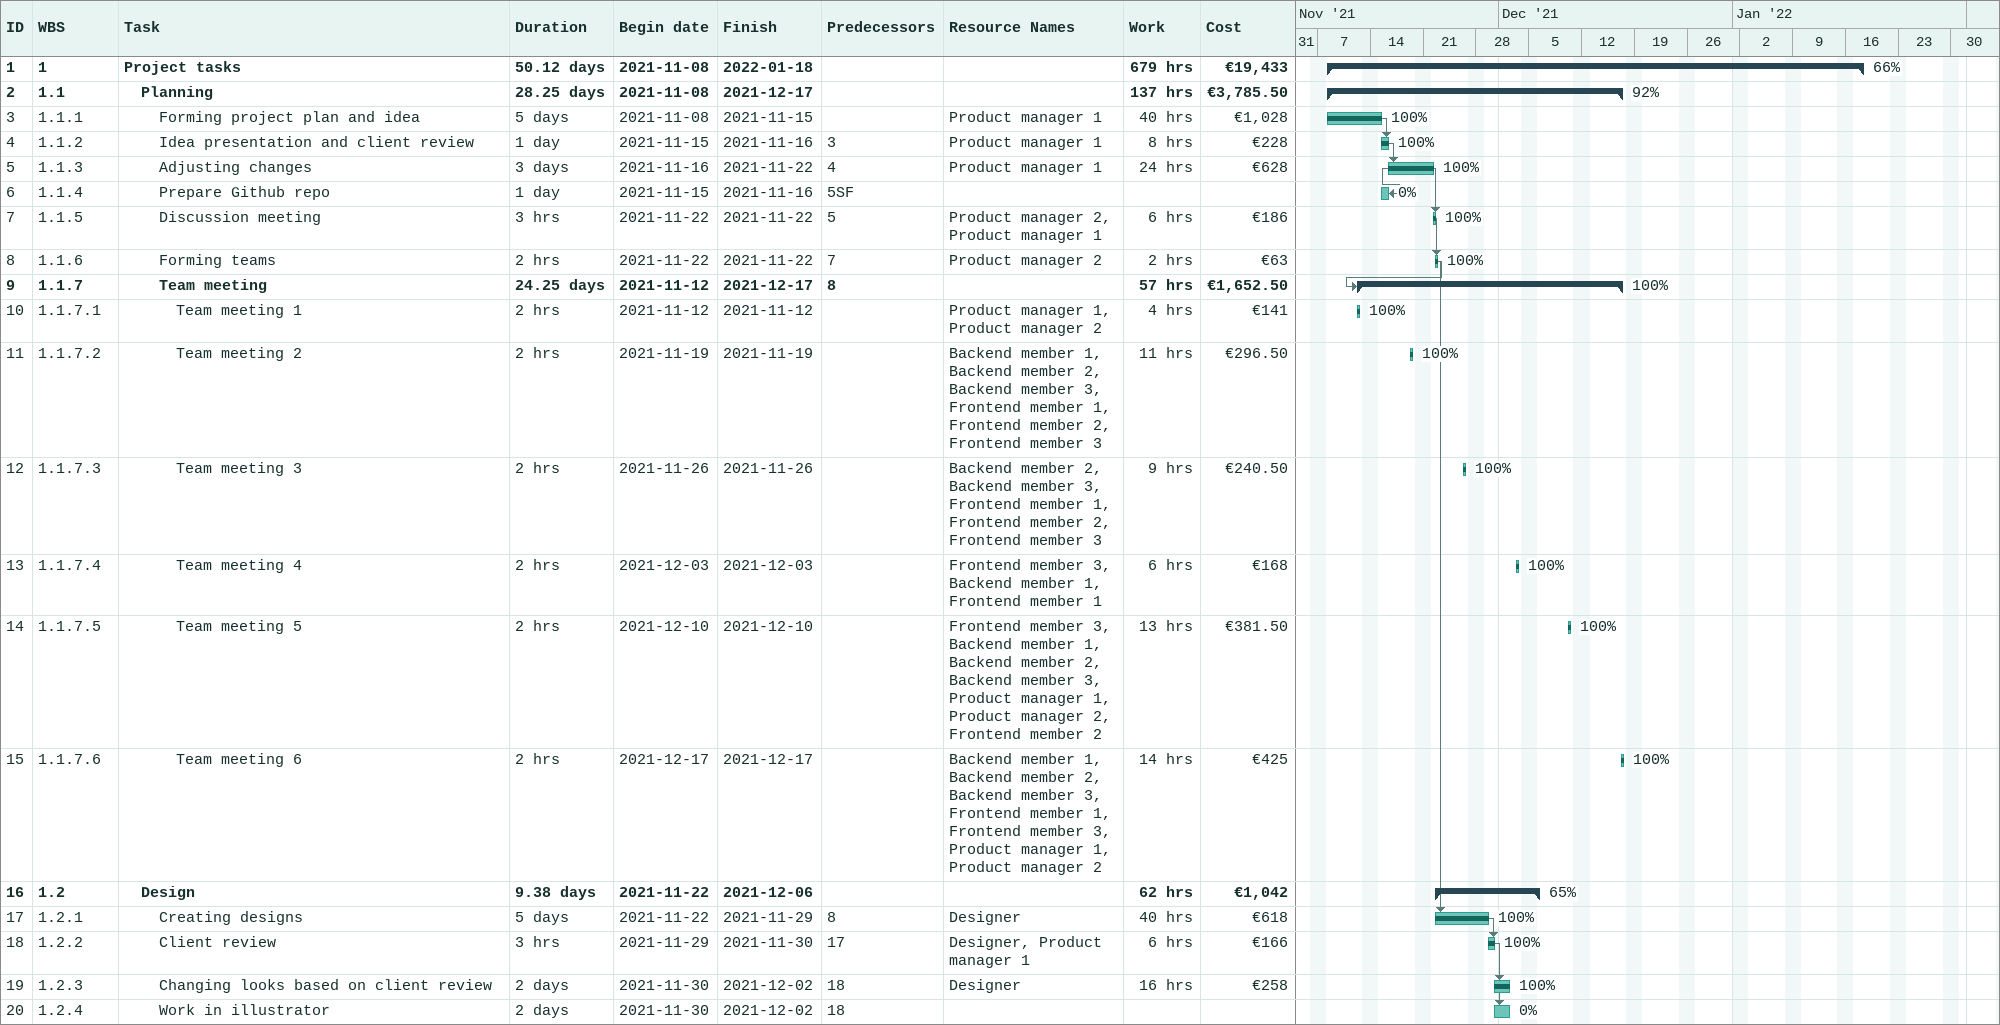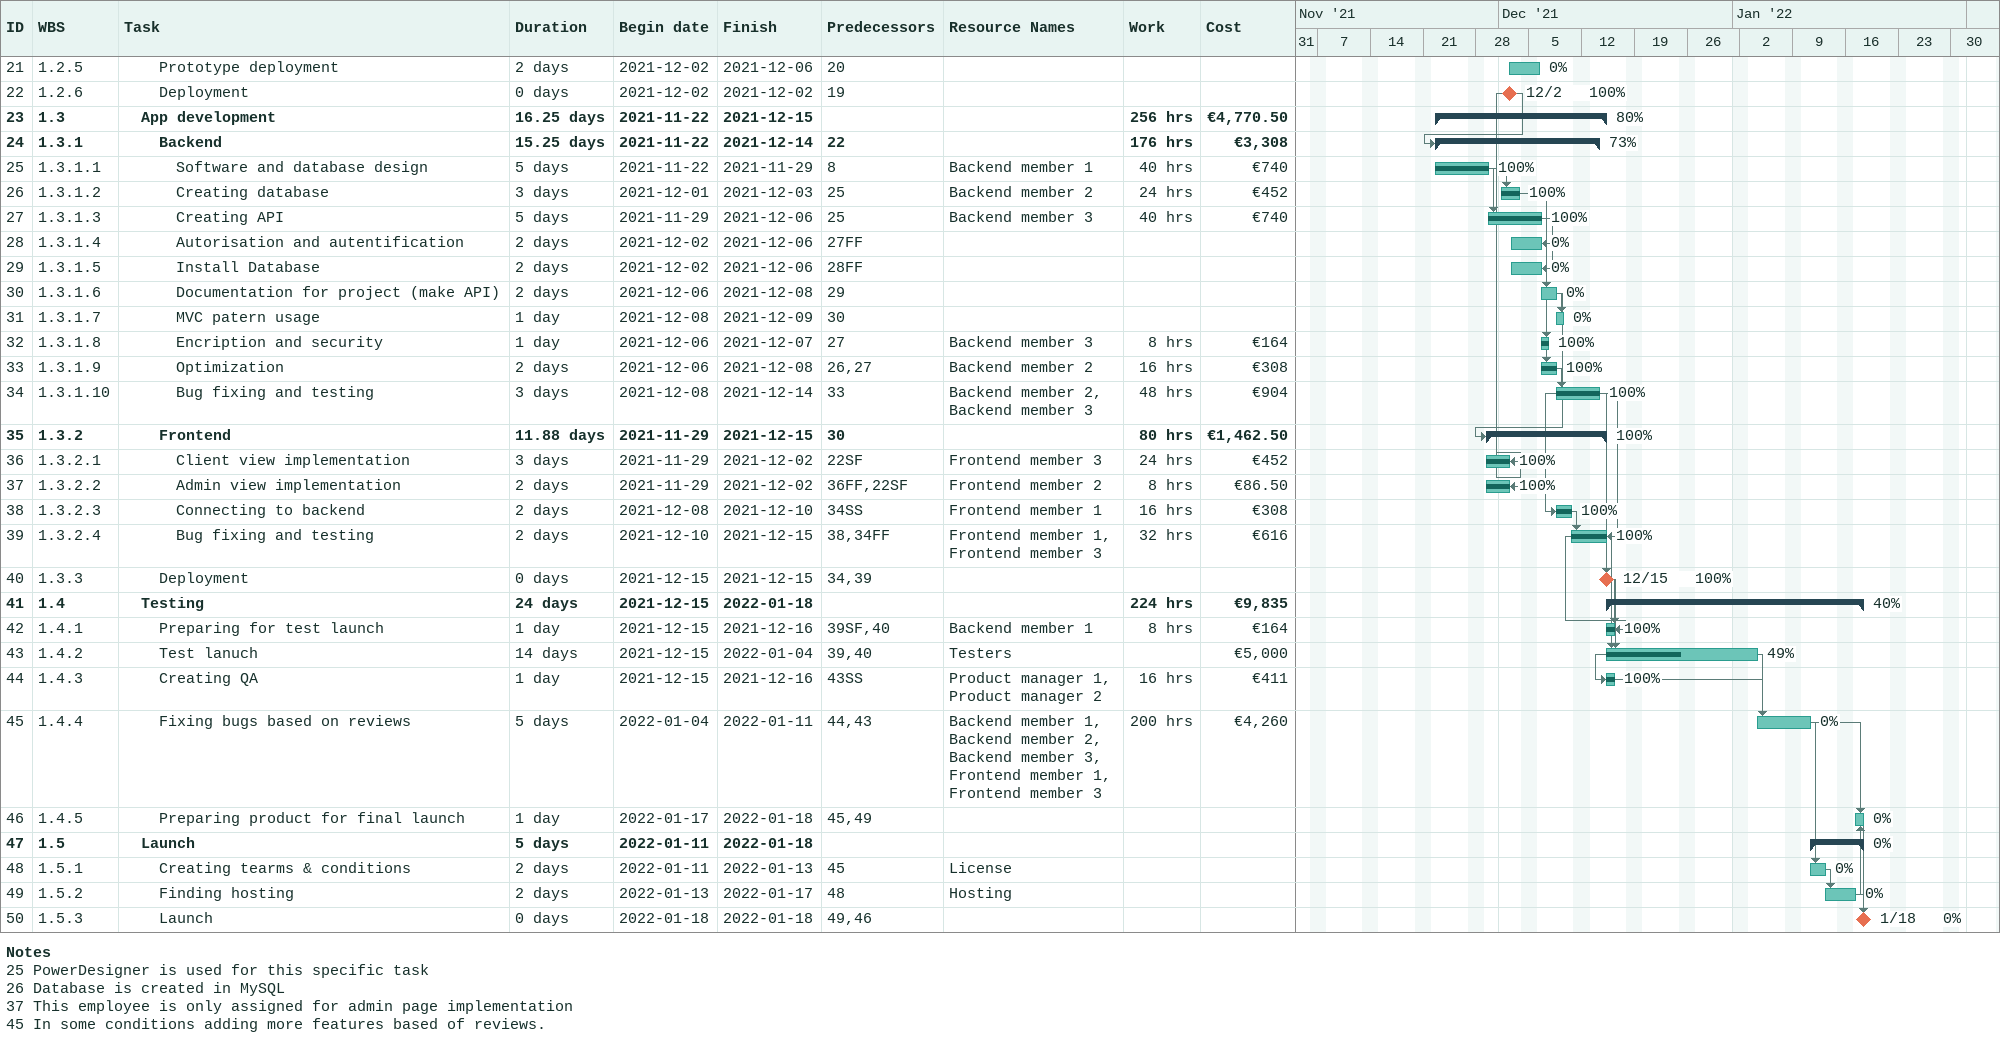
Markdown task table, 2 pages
| ID | WBS | Task | Duration | Start | Finish | Predecessors | Resources | % complete | Work (h) | Cost (€) |
|---|---|---|---|---|---|---|---|---|---|---|
| 1 | 1 | **Project tasks** | 50.12d | 2021-11-08 | 2022-01-18 |  |  | 66 | 679 | 19433 |
| 2 | 1.1 | **Planning** | 28.25d | 2021-11-08 | 2021-12-17 |  |  | 92 | 137 | 3785.50 |
| 3 | 1.1.1 | Forming project plan and idea | 5d | 2021-11-08 | 2021-11-15 |  | Product manager 1 | 100 | 40 | 1028 |
| 4 | 1.1.2 | Idea presentation and client review | 1d | 2021-11-15 | 2021-11-16 | 3 | Product manager 1 | 100 | 8 | 228 |
| 5 | 1.1.3 | Adjusting changes | 3d | 2021-11-16 | 2021-11-22 | 4 | Product manager 1 | 100 | 24 | 628 |
| 6 | 1.1.4 | Prepare Github repo | 1d | 2021-11-15 | 2021-11-16 | 5SF |  | 0 |  |  |
| 7 | 1.1.5 | Discussion meeting | 3h | 2021-11-22 | 2021-11-22 | 5 | Product manager 2, Product manager 1 | 100 | 6 | 186 |
| 8 | 1.1.6 | Forming teams | 2h | 2021-11-22 | 2021-11-22 | 7 | Product manager 2 | 100 | 2 | 63 |
| 9 | 1.1.7 | **Team meeting** | 24.25d | 2021-11-12 | 2021-12-17 | 8 |  | 100 | 57 | 1652.50 |
| 10 | 1.1.7.1 | Team meeting 1 | 2h | 2021-11-12 | 2021-11-12 |  | Product manager 1, Product manager 2 | 100 | 4 | 141 |
| 11 | 1.1.7.2 | Team meeting 2 | 2h | 2021-11-19 | 2021-11-19 |  | Backend member 1, Backend member 2, Backend member 3, Frontend member 1, Frontend member 2, Frontend member 3 | 100 | 11 | 296.50 |
| 12 | 1.1.7.3 | Team meeting 3 | 2h | 2021-11-26 | 2021-11-26 |  | Backend member 2, Backend member 3, Frontend member 1, Frontend member 2, Frontend member 3 | 100 | 9 | 240.50 |
| 13 | 1.1.7.4 | Team meeting 4 | 2h | 2021-12-03 | 2021-12-03 |  | Frontend member 3, Backend member 1, Frontend member 1 | 100 | 6 | 168 |
| 14 | 1.1.7.5 | Team meeting 5 | 2h | 2021-12-10 | 2021-12-10 |  | Frontend member 3, Backend member 1, Backend member 2, Backend member 3, Product manager 1, Product manager 2, Frontend member 2 | 100 | 13 | 381.50 |
| 15 | 1.1.7.6 | Team meeting 6 | 2h | 2021-12-17 | 2021-12-17 |  | Backend member 1, Backend member 2, Backend member 3, Frontend member 1, Frontend member 3, Product manager 1, Product manager 2 | 100 | 14 | 425 |
| 16 | 1.2 | **Design** | 9.38d | 2021-11-22 | 2021-12-06 |  |  | 65 | 62 | 1042 |
| 17 | 1.2.1 | Creating designs | 5d | 2021-11-22 | 2021-11-29 | 8 | Designer | 100 | 40 | 618 |
| 18 | 1.2.2 | Client review | 3h | 2021-11-29 | 2021-11-30 | 17 | Designer, Product manager 1 | 100 | 6 | 166 |
| 19 | 1.2.3 | Changing looks based on client review | 2d | 2021-11-30 | 2021-12-02 | 18 | Designer | 100 | 16 | 258 |
| 20 | 1.2.4 | Work in illustrator | 2d | 2021-11-30 | 2021-12-02 | 18 |  | 0 |  |  |
| 21 | 1.2.5 | Prototype deployment | 2d | 2021-12-02 | 2021-12-06 | 20 |  | 0 |  |  |
| 22 | 1.2.6 | Deployment | 0d | 2021-12-02 | 2021-12-02 | 19 |  | 100 |  |  |
| 23 | 1.3 | **App development** | 16.25d | 2021-11-22 | 2021-12-15 |  |  | 80 | 256 | 4770.50 |
| 24 | 1.3.1 | **Backend** | 15.25d | 2021-11-22 | 2021-12-14 | 22 |  | 73 | 176 | 3308 |
| 25 | 1.3.1.1 | Software and database design | 5d | 2021-11-22 | 2021-11-29 | 8 | Backend member 1 | 100 | 40 | 740 |
| 26 | 1.3.1.2 | Creating database | 3d | 2021-12-01 | 2021-12-03 | 25 | Backend member 2 | 100 | 24 | 452 |
| 27 | 1.3.1.3 | Creating API | 5d | 2021-11-29 | 2021-12-06 | 25 | Backend member 3 | 100 | 40 | 740 |
| 28 | 1.3.1.4 | Autorisation and autentification | 2d | 2021-12-02 | 2021-12-06 | 27FF |  | 0 |  |  |
| 29 | 1.3.1.5 | Install Database | 2d | 2021-12-02 | 2021-12-06 | 28FF |  | 0 |  |  |
| 30 | 1.3.1.6 | Documentation for project (make API) | 2d | 2021-12-06 | 2021-12-08 | 29 |  | 0 |  |  |
| 31 | 1.3.1.7 | MVC patern usage | 1d | 2021-12-08 | 2021-12-09 | 30 |  | 0 |  |  |
| 32 | 1.3.1.8 | Encription and security | 1d | 2021-12-06 | 2021-12-07 | 27 | Backend member 3 | 100 | 8 | 164 |
| 33 | 1.3.1.9 | Optimization | 2d | 2021-12-06 | 2021-12-08 | 26, 27 | Backend member 2 | 100 | 16 | 308 |
| 34 | 1.3.1.10 | Bug fixing and testing | 3d | 2021-12-08 | 2021-12-14 | 33 | Backend member 2, Backend member 3 | 100 | 48 | 904 |
| 35 | 1.3.2 | **Frontend** | 11.88d | 2021-11-29 | 2021-12-15 | 30 |  | 100 | 80 | 1462.50 |
| 36 | 1.3.2.1 | Client view implementation | 3d | 2021-11-29 | 2021-12-02 | 22SF | Frontend member 3 | 100 | 24 | 452 |
| 37 | 1.3.2.2 | Admin view implementation | 2d | 2021-11-29 | 2021-12-02 | 36FF, 22SF | Frontend member 2 | 100 | 8 | 86.50 |
| 38 | 1.3.2.3 | Connecting to backend | 2d | 2021-12-08 | 2021-12-10 | 34SS | Frontend member 1 | 100 | 16 | 308 |
| 39 | 1.3.2.4 | Bug fixing and testing | 2d | 2021-12-10 | 2021-12-15 | 38, 34FF | Frontend member 1, Frontend member 3 | 100 | 32 | 616 |
| 40 | 1.3.3 | Deployment | 0d | 2021-12-15 | 2021-12-15 | 34, 39 |  | 100 |  |  |
| 41 | 1.4 | **Testing** | 24d | 2021-12-15 | 2022-01-18 |  |  | 40 | 224 | 9835 |
| 42 | 1.4.1 | Preparing for test launch | 1d | 2021-12-15 | 2021-12-16 | 39SF, 40 | Backend member 1 | 100 | 8 | 164 |
| 43 | 1.4.2 | Test lanuch | 14d | 2021-12-15 | 2022-01-04 | 39, 40 | Testers | 49 |  | 5000 |
| 44 | 1.4.3 | Creating QA | 1d | 2021-12-15 | 2021-12-16 | 43SS | Product manager 1, Product manager 2 | 100 | 16 | 411 |
| 45 | 1.4.4 | Fixing bugs based on reviews | 5d | 2022-01-04 | 2022-01-11 | 44, 43 | Backend member 1, Backend member 2, Backend member 3, Frontend member 1, Frontend member 3 | 0 | 200 | 4260 |
| 46 | 1.4.5 | Preparing product for final launch | 1d | 2022-01-17 | 2022-01-18 | 45, 49 |  | 0 |  |  |
| 47 | 1.5 | **Launch** | 5d | 2022-01-11 | 2022-01-18 |  |  | 0 |  |  |
| 48 | 1.5.1 | Creating tearms & conditions | 2d | 2022-01-11 | 2022-01-13 | 45 | License | 0 |  |  |
| 49 | 1.5.2 | Finding hosting | 2d | 2022-01-13 | 2022-01-17 | 48 | Hosting | 0 |  |  |
| 50 | 1.5.3 | Launch | 0d | 2022-01-18 | 2022-01-18 | 49, 46 |  | 0 |  |  |

Notes
- 25: PowerDesigner is used for this specific task
- 26: Database is created in MySQL
- 37: This employee is only assigned for admin page implementation
- 45: In some conditions adding more features based of reviews.
